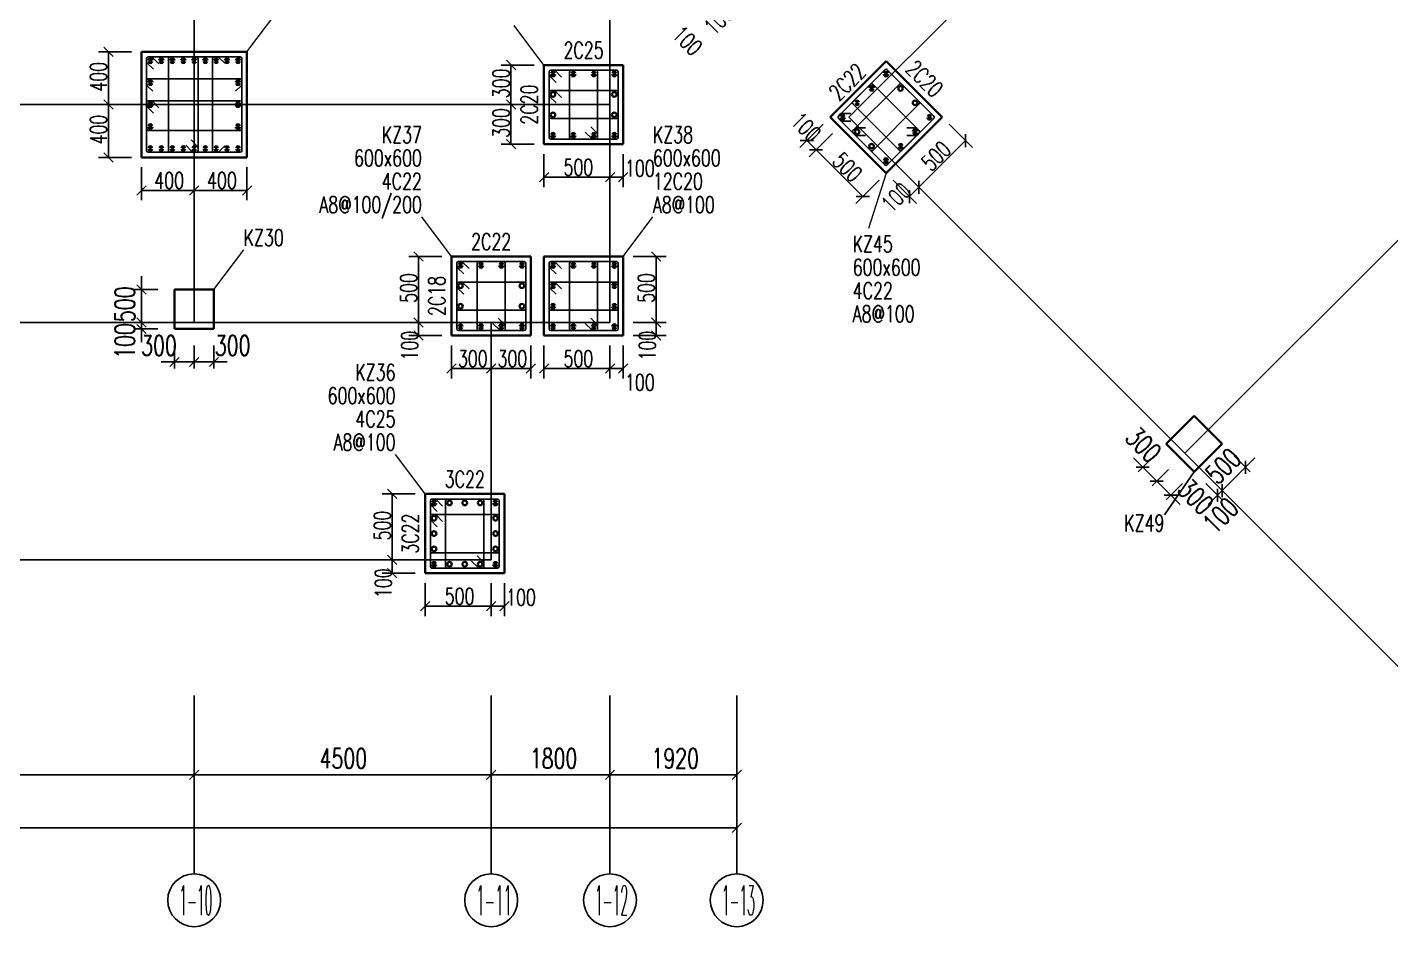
# Model space of a CAD drawing. Header units: inches. Extents: x 18712 to 314639, y 0 to 420500.
# Drawn here: x 77282 to 97940, y 205408 to 219037 of the extents above; entities that cross this region are included whole.
import ezdxf
from ezdxf.enums import TextEntityAlignment as Align
from ezdxf.lldxf.tags import DXFTag

# ---------------------------------------------------------------- set-up
doc = ezdxf.new("R2010")
doc.units = ezdxf.units.IN
doc.header["$LTSCALE"] = 1000
doc.header["$MEASUREMENT"] = 0
doc.layers.get('0').update_dxf_attribs({"true_color": 0xffffff})
for name, color, linetype, true_color in [('AXIS_TEXT', 7, 'Continuous', 0xffffff), ('DIM', 3, 'Continuous', 0x00ff00), ('DOTE', 1, 'DOTE', 0xff0000), ('G-KL|柱标注', 3, 'Continuous', 0x00ff00), ('TK-TEXT', 4, 'Continuous', 0x00ffff), ('ZG-图号', 2, 'Continuous', 0xffff00), ('ZG-图名', 1, 'Continuous', 0xff0000), ('柱原位标注', 7, 'Continuous', 0xffffff), ('柱名称编号', 2, 'Continuous', 0xffff00), ('柱尺寸标注', 3, 'Continuous', 0x00ff00), ('柱标注引线', 2, 'Continuous', 0xffff00), ('柱箍筋', 1, 'Continuous', 0xff0000), ('柱纵筋', 1, 'Continuous', 0xff0000), ('柱集中标注', 2, 'Continuous', 0xffff00), ('砼柱', 2, 'Continuous', 0xffff00)]:
    doc.layers.add(name, color=color, linetype=linetype, true_color=true_color)
doc.styles.add('-宋体', font='simsun.ttc', dxfattribs={"height": 0.2, "bigfont": 'gbcbig.shx'})
doc.styles.add('_TCH_AXIS', font='txt.shx', dxfattribs={"height": 0.2, "bigfont": 'GBCBIG.shx'})
doc.styles.add('TSSD_Dimension', font='txt.shx', dxfattribs={"height": 0.2, "bigfont": 'gbcbig.shx'})
doc.styles.add('TSSD_Rein', font='txt.shx', dxfattribs={"height": 0.2, "bigfont": 'gbcbig.shx'})
tags = doc.linetypes.add('DOTE', pattern=[2.42, 2, -0.2, 0.02, -0.2]).pattern_tags.tags
tags[10:11] = [DXFTag(74, 4), DXFTag(75, 0), DXFTag(340, '0'), DXFTag(46, 0.0), DXFTag(50, 0.0), DXFTag(44, 0.0), DXFTag(45, 0.0)]
tags[8:9] = [DXFTag(74, 4), DXFTag(75, 0), DXFTag(340, '0'), DXFTag(46, 0.0), DXFTag(50, 0.0), DXFTag(44, 0.0), DXFTag(45, 0.0)]
tags[6:7] = [DXFTag(74, 4), DXFTag(75, 0), DXFTag(340, '0'), DXFTag(46, 0.0), DXFTag(50, 0.0), DXFTag(44, 0.0), DXFTag(45, 0.0)]
tags[4:5] = [DXFTag(74, 4), DXFTag(75, 0), DXFTag(340, '0'), DXFTag(46, 0.0), DXFTag(50, 0.0), DXFTag(44, 0.0), DXFTag(45, 0.0)]

# ---------------------------------------------------------------- blocks, each defined once
blk = doc.blocks.new('A$C6f5e09ec')
at = {"layer": 'DIM', "color": 3, "lineweight": -3, "true_color": 0x00ff00}
for p, q in [((-52201, -36135), (-52201, -36035)), ((-52201, -36135), (-52201, -36235)), ((-51951, -36235), (-52301, -36235)), ((-52271, -36165), (-52131, -36305)), ((-52201, -36635), (-52201, -36535)), ((-51951, -36735), (-52301, -36735)), ((-51951, -36735), (-52301, -36735)), ((-52131, -36805), (-52271, -36665)), ((-52271, -36665), (-52131, -36805)), ((-52131, -36905), (-52271, -36765)), ((-52201, -36635), (-52201, -36735)), ((-52201, -36835), (-52201, -36735)), ((-52201, -36735), (-52201, -36835)), ((-51951, -36835), (-52301, -36835)), ((-52201, -36835), (-52201, -36935)), ((-52201, -36935), (-52201, -36835)), ((-52201, -36935), (-52201, -37035)), ((-51701, -37085), (-51701, -37435)), ((-51401, -37085), (-51401, -37435)), ((-51401, -37085), (-51401, -37435)), ((-51101, -37085), (-51101, -37435)), ((-51801, -37335), (-51901, -37335)), ((-51801, -37335), (-51701, -37335)), ((-51771, -37405), (-51631, -37265)), ((-51701, -37335), (-51401, -37335)), ((-51501, -37335), (-51601, -37335)), ((-51501, -37335), (-51401, -37335)), ((-51331, -37265), (-51471, -37405)), ((-51471, -37405), (-51331, -37265)), ((-51301, -37335), (-51401, -37335)), ((-51401, -37335), (-51101, -37335)), ((-51301, -37335), (-51201, -37335)), ((-51031, -37265), (-51171, -37405)), ((-51001, -37335), (-51101, -37335)), ((-51001, -37335), (-50901, -37335)), ((-37099, -38860), (-37170, -38789)), ((-36852, -38754), (-37099, -39001)), ((-35650, -38754), (-35402, -39001)), ((-35473, -38831), (-35473, -39029)), ((-35402, -38860), (-35332, -38789)), ((-37128, -38930), (-36930, -38930)), ((-37099, -38860), (-37029, -38930)), ((-37029, -38930), (-36817, -39142)), ((-36887, -39072), (-36958, -39001)), ((-36640, -38966), (-36887, -39213)), ((-36640, -38966), (-36887, -39213)), ((-35827, -39284), (-35473, -38930)), ((-35402, -38860), (-35473, -38930)), ((-36718, -39142), (-36916, -39142)), ((-36916, -39142), (-36718, -39142)), ((-36887, -39072), (-36817, -39142)), ((-36746, -39213), (-36817, -39142)), ((-36817, -39142), (-36605, -39355)), ((-36746, -39213), (-36675, -39284)), ((-36428, -39178), (-36675, -39425)), ((-36074, -39178), (-35827, -39425)), ((-36003, -39107), (-35756, -39355)), ((-36003, -39107), (-35756, -39355)), ((-35827, -39185), (-35827, -39383)), ((-35827, -39383), (-35827, -39185)), ((-35756, -39213), (-35827, -39284)), ((-35756, -39213), (-35685, -39142)), ((-36506, -39355), (-36703, -39355)), ((-36534, -39425), (-36605, -39355)), ((-36534, -39425), (-36463, -39496)), ((-35968, -39425), (-36039, -39496)), ((-35968, -39425), (-35897, -39355)), ((-35897, -39355), (-35968, -39425)), ((-35897, -39454), (-35897, -39256)), ((-35897, -39355), (-35827, -39284)), ((-35897, -39355), (-35827, -39284)), ((-51401, -42637), (-51401, -43692)), ((-51401, -42637), (-51401, -43692)), ((-46901, -42637), (-46901, -43692)), ((-46901, -42637), (-46901, -43692)), ((-45101, -42637), (-45101, -43692)), ((-45101, -42637), (-45101, -43692)), ((-43181, -42637), (-43181, -43692)), ((-43181, -42637), (-43181, -44492)), ((-51471, -43662), (-51331, -43522)), ((-51331, -43522), (-51471, -43662)), ((-46971, -43662), (-46831, -43522)), ((-46831, -43522), (-46971, -43662)), ((-45171, -43662), (-45031, -43522)), ((-45031, -43522), (-45171, -43662)), ((-43251, -43662), (-43111, -43522)), ((-60301, -43592), (-51501, -43592)), ((-51501, -43592), (-51401, -43592)), ((-51301, -43592), (-51401, -43592)), ((-51301, -43592), (-47001, -43592)), ((-47001, -43592), (-46901, -43592)), ((-46801, -43592), (-46901, -43592)), ((-46801, -43592), (-45201, -43592)), ((-45201, -43592), (-45101, -43592)), ((-45001, -43592), (-45101, -43592)), ((-45001, -43592), (-43281, -43592)), ((-43281, -43592), (-43181, -43592)), ((-102301, -44392), (-43281, -44392)), ((-43281, -44392), (-43181, -44392)), ((-43251, -44462), (-43111, -44322))]:
    blk.add_line(p, q, dxfattribs=at)
at = {"layer": 'DIM', "lineweight": -3}
for p, q in [((-36251, -39001), (-36701, -39651)), ((-51401, -42387), (-51401, -45092)), ((-46901, -42387), (-46901, -45092)), ((-45101, -42387), (-45101, -45092)), ((-43181, -42387), (-43181, -45092))]:
    blk.add_line(p, q, dxfattribs=at)
at = {"layer": 'DIM', "color": 3, "lineweight": -3, "true_color": 0x00ff00}
for centre in [(-51401, -45492), (-46901, -45492), (-45101, -45492), (-43181, -45492)]:
    blk.add_circle(centre, 400, dxfattribs=at)
at = {"layer": 'DOTE', "lineweight": -3}
for p, q in [((-41484, -33627), (-35332, -27475)), ((-36392, -38718), (-30241, -32566)), ((-41484, -33627), (-38938, -36173)), ((-38938, -36173), (-36392, -38718)), ((-36392, -38718), (-33847, -41264)), ((-33847, -41264), (-31301, -43809))]:
    blk.add_line(p, q, dxfattribs=at)
at = {"layer": 'G-KL|柱标注', "color": 3, "lineweight": -3, "true_color": 0x00ff00}
for p, q in [((-45101, -33435), (-45101, -30010)), ((-51401, -33435), (-51401, -30435)), ((-55901, -33435), (-51401, -33435)), ((-51401, -33435), (-45101, -33435)), ((-51401, -36735), (-51401, -33435)), ((-45101, -36735), (-45101, -33435)), ((-60401, -36735), (-51401, -36735)), ((-51401, -36735), (-46901, -36735)), ((-46901, -40335), (-46901, -36735)), ((-46901, -36735), (-45101, -36735)), ((-60401, -40335), (-51401, -40335)), ((-51401, -40335), (-46901, -40335))]:
    blk.add_line(p, q, dxfattribs=at)
at = {"layer": 'G-KL|柱标注', "color": 0, "lineweight": -3}
for p, q in [((-52701, -32635), (-52701, -33435)), ((-46601, -32835), (-46601, -33435)), ((-52701, -33435), (-52701, -34235)), ((-46601, -33435), (-46601, -34035)), ((-46101, -34535), (-45101, -34535)), ((-52201, -34735), (-51401, -34735)), ((-51401, -34735), (-50601, -34735)), ((-48001, -35735), (-48001, -36735)), ((-52201, -36235), (-52201, -36735)), ((-47501, -37435), (-46901, -37435)), ((-46901, -37435), (-46301, -37435)), ((-48401, -39335), (-48401, -40335))]:
    blk.add_line(p, q, dxfattribs=at)
at = {"layer": '柱尺寸标注', "color": 3, "lineweight": -3, "true_color": 0x00ff00}
for p, q in [((-52351, -32635), (-52851, -32635)), ((-46251, -32835), (-46751, -32835)), ((-52351, -33435), (-52851, -33435)), ((-52351, -33435), (-52851, -33435)), ((-46251, -33435), (-46751, -33435)), ((-46251, -33435), (-46751, -33435)), ((-41872, -33733), (-42226, -34087)), ((-41731, -33874), (-42085, -34228)), ((-41731, -33874), (-42085, -34228)), ((-39963, -33733), (-39610, -34087)), ((-46251, -34035), (-46751, -34035)), ((-42120, -33981), (-41979, -34122)), ((-40423, -34688), (-39716, -33981)), ((-52351, -34235), (-52851, -34235)), ((-46101, -34185), (-46101, -34685)), ((-45101, -34185), (-45101, -34685)), ((-45101, -34185), (-45101, -34685)), ((-44901, -34185), (-44901, -34685)), ((-41979, -34122), (-41271, -34829)), ((-52201, -34385), (-52201, -34885)), ((-51401, -34385), (-51401, -34885)), ((-51401, -34385), (-51401, -34885)), ((-50601, -34385), (-50601, -34885)), ((-40670, -34440), (-40317, -34794)), ((-40670, -34440), (-40317, -34794)), ((-45101, -34535), (-44901, -34535)), ((-41024, -34582), (-41377, -34935)), ((-40812, -34582), (-40458, -34935)), ((-40564, -34829), (-40423, -34688)), ((-47651, -35735), (-48151, -35735)), ((-44751, -35735), (-44251, -35735)), ((-44401, -35735), (-44401, -36735)), ((-47651, -36735), (-48151, -36735)), ((-47651, -36735), (-48151, -36735)), ((-48001, -36735), (-48001, -36935)), ((-44751, -36735), (-44251, -36735)), ((-44751, -36735), (-44251, -36735)), ((-44401, -36735), (-44401, -36935)), ((-47651, -36935), (-48151, -36935)), ((-44751, -36935), (-44251, -36935)), ((-47501, -37085), (-47501, -37585)), ((-46901, -37085), (-46901, -37585)), ((-46901, -37085), (-46901, -37585)), ((-46301, -37085), (-46301, -37585)), ((-46101, -37085), (-46101, -37585)), ((-45101, -37085), (-45101, -37585)), ((-45101, -37085), (-45101, -37585)), ((-44901, -37085), (-44901, -37585)), ((-46101, -37435), (-45101, -37435)), ((-45101, -37435), (-44901, -37435)), ((-48051, -39335), (-48551, -39335)), ((-48051, -40335), (-48551, -40335)), ((-48051, -40335), (-48551, -40335)), ((-48401, -40335), (-48401, -40535)), ((-48051, -40535), (-48551, -40535)), ((-47901, -40685), (-47901, -41185)), ((-46901, -40685), (-46901, -41185)), ((-46901, -40685), (-46901, -41185)), ((-46701, -40685), (-46701, -41185)), ((-47901, -41035), (-46901, -41035)), ((-46901, -41035), (-46701, -41035))]:
    blk.add_line(p, q, dxfattribs=at)
at = {"layer": '柱尺寸标注', "color": 3, "linetype": 'ByBlock', "lineweight": -3, "true_color": 0x00ff00}
for p, q in [((-52630, -32706), (-52771, -32564)), ((-46530, -32906), (-46671, -32764)), ((-52771, -33364), (-52630, -33506)), ((-52630, -33506), (-52771, -33364)), ((-46671, -33364), (-46530, -33506)), ((-46530, -33506), (-46671, -33364)), ((-46671, -33964), (-46530, -34106)), ((-42020, -33981), (-42220, -33981)), ((-39716, -34081), (-39716, -33881)), ((-52771, -34164), (-52630, -34306)), ((-42079, -34122), (-41879, -34122)), ((-41879, -34122), (-42079, -34122)), ((-46030, -34464), (-46171, -34606)), ((-45171, -34606), (-45030, -34464)), ((-45030, -34464), (-45171, -34606)), ((-44971, -34606), (-44830, -34464)), ((-52130, -34664), (-52271, -34806)), ((-51471, -34806), (-51330, -34664)), ((-51330, -34664), (-51471, -34806)), ((-50671, -34806), (-50530, -34664)), ((-40423, -34788), (-40423, -34588)), ((-40423, -34588), (-40423, -34788)), ((-41371, -34829), (-41171, -34829)), ((-40564, -34729), (-40564, -34929)), ((-47930, -35806), (-48071, -35664)), ((-44330, -35806), (-44471, -35664)), ((-48071, -36664), (-47930, -36806)), ((-47930, -36806), (-48071, -36664)), ((-44471, -36664), (-44330, -36806)), ((-44330, -36806), (-44471, -36664)), ((-48071, -36864), (-47930, -37006)), ((-44471, -36864), (-44330, -37006)), ((-47430, -37364), (-47571, -37506)), ((-46971, -37506), (-46830, -37364)), ((-46830, -37364), (-46971, -37506)), ((-46371, -37506), (-46230, -37364)), ((-46030, -37364), (-46171, -37506)), ((-45171, -37506), (-45030, -37364)), ((-45030, -37364), (-45171, -37506)), ((-44971, -37506), (-44830, -37364)), ((-48330, -39406), (-48471, -39264)), ((-48471, -40264), (-48330, -40406)), ((-48330, -40406), (-48471, -40264)), ((-48471, -40464), (-48330, -40606)), ((-47830, -40964), (-47971, -41106)), ((-46971, -41106), (-46830, -40964)), ((-46830, -40964), (-46971, -41106)), ((-46771, -41106), (-46630, -40964))]:
    blk.add_line(p, q, dxfattribs=at)
at = {"layer": '柱标注引线', "lineweight": 18}
for p, q in [((-50601, -32635), (-50151, -32035)), ((-46101, -32835), (-46551, -32235)), ((-40918, -34476), (-41183, -35310)), ((-47501, -35735), (-47951, -35135)), ((-44901, -35735), (-44451, -35135)), ((-51101, -36235), (-50651, -35635)), ((-47901, -39335), (-48351, -38735))]:
    blk.add_line(p, q, dxfattribs=at)
at = {"layer": '柱箍筋', "lineweight": 25}
for p, q in [((-52123, -32738), (-52123, -34133)), ((-52123, -32738), (-52123, -32784)), ((-52116, -32801), (-52018, -32899)), ((-52052, -32713), (-52098, -32713)), ((-50703, -32713), (-52098, -32713)), ((-51937, -32818), (-52034, -32720)), ((-51791, -32738), (-51791, -34133)), ((-51368, -32713), (-51766, -32713)), ((-51343, -34133), (-51343, -32738)), ((-51126, -34133), (-51126, -32738)), ((-51101, -32713), (-51055, -32713)), ((-51027, -32720), (-50938, -32808)), ((-50678, -34133), (-50678, -32738)), ((-52098, -33045), (-50703, -33045)), ((-46023, -32938), (-46023, -33933)), ((-46023, -32938), (-46023, -32984)), ((-46016, -33001), (-45918, -33099)), ((-45952, -32913), (-45998, -32913)), ((-45003, -32913), (-45998, -32913)), ((-45837, -33018), (-45934, -32920)), ((-45713, -32938), (-45713, -33933)), ((-45313, -32913), (-45688, -32913)), ((-45288, -33933), (-45288, -32938)), ((-44978, -33933), (-44978, -32938)), ((-40936, -32906), (-41639, -33609)), ((-40197, -33609), (-40900, -32906)), ((-52123, -33116), (-52123, -33070)), ((-52027, -33232), (-52116, -33144)), ((-50685, -33144), (-50774, -33232)), ((-50678, -33070), (-50678, -33116)), ((-46023, -33294), (-46023, -33248)), ((-46023, -33623), (-46023, -33248)), ((-45998, -33223), (-45003, -33223)), ((-45998, -33223), (-45952, -33223)), ((-45934, -33230), (-45837, -33328)), ((-44978, -33248), (-44978, -33623)), ((-41155, -33125), (-41420, -33390)), ((-41420, -33829), (-40716, -33125)), ((-40416, -33829), (-41119, -33125)), ((-40681, -33125), (-40416, -33390)), ((-52123, -33449), (-52123, -33403)), ((-52123, -33800), (-52123, -33403)), ((-52098, -33378), (-50703, -33378)), ((-52098, -33378), (-52052, -33378)), ((-52034, -33385), (-51937, -33483)), ((-50678, -33403), (-50678, -33800)), ((-45918, -33409), (-46016, -33311)), ((-41420, -33425), (-40716, -34129)), ((-40416, -33425), (-41119, -34129)), ((-52018, -33564), (-52116, -33466)), ((-45003, -33648), (-45998, -33648)), ((-41607, -33577), (-41639, -33609)), ((-41639, -33645), (-40936, -34348)), ((-41639, -33645), (-41607, -33677)), ((-41450, -33569), (-41589, -33569)), ((-40900, -34348), (-40197, -33645)), ((-50703, -33825), (-52098, -33825)), ((-45475, -33852), (-45377, -33950)), ((-45295, -33869), (-45393, -33771)), ((-41589, -33684), (-41450, -33684)), ((-41420, -33829), (-41387, -33796)), ((-41387, -33896), (-41420, -33864)), ((-41155, -34129), (-41420, -33864)), ((-41370, -33789), (-41231, -33789)), ((-40681, -34129), (-40416, -33864)), ((-40466, -33789), (-40604, -33789)), ((-40416, -33829), (-40448, -33796)), ((-40448, -33896), (-40416, -33864)), ((-51530, -34052), (-51432, -34150)), ((-51350, -34069), (-51448, -33971)), ((-50938, -34062), (-51027, -34150)), ((-45998, -33958), (-45003, -33958)), ((-45688, -33958), (-45313, -33958)), ((-45359, -33958), (-45313, -33958)), ((-45288, -33933), (-45288, -33887)), ((-41231, -33904), (-41370, -33904)), ((-40604, -33904), (-40466, -33904)), ((-52098, -34158), (-50703, -34158)), ((-51766, -34158), (-51368, -34158)), ((-51414, -34158), (-51368, -34158)), ((-51343, -34133), (-51343, -34087)), ((-51055, -34158), (-51101, -34158)), ((-47423, -35838), (-47423, -36833)), ((-47423, -35838), (-47423, -35884)), ((-47416, -35901), (-47318, -35999)), ((-47352, -35813), (-47398, -35813)), ((-46403, -35813), (-47398, -35813)), ((-47237, -35918), (-47334, -35820)), ((-47113, -35838), (-47113, -36833)), ((-46713, -35813), (-47088, -35813)), ((-46688, -36833), (-46688, -35838)), ((-46378, -36833), (-46378, -35838)), ((-46023, -35838), (-46023, -36833)), ((-46023, -35838), (-46023, -35884)), ((-46016, -35901), (-45918, -35999)), ((-45952, -35813), (-45998, -35813)), ((-45003, -35813), (-45998, -35813)), ((-45837, -35918), (-45934, -35820)), ((-45713, -35838), (-45713, -36833)), ((-45313, -35813), (-45688, -35813)), ((-45288, -36833), (-45288, -35838)), ((-44978, -36833), (-44978, -35838)), ((-47423, -36194), (-47423, -36148)), ((-47423, -36523), (-47423, -36148)), ((-47398, -36123), (-46403, -36123)), ((-47398, -36123), (-47352, -36123)), ((-47334, -36130), (-47237, -36228)), ((-46378, -36148), (-46378, -36523)), ((-46023, -36194), (-46023, -36148)), ((-46023, -36523), (-46023, -36148)), ((-45998, -36123), (-45003, -36123)), ((-45998, -36123), (-45952, -36123)), ((-45934, -36130), (-45837, -36228)), ((-44978, -36148), (-44978, -36523)), ((-47318, -36309), (-47416, -36211)), ((-45918, -36309), (-46016, -36211)), ((-46403, -36548), (-47398, -36548)), ((-45003, -36548), (-45998, -36548)), ((-46875, -36752), (-46777, -36850)), ((-46695, -36769), (-46793, -36671)), ((-45475, -36752), (-45377, -36850)), ((-45295, -36769), (-45393, -36671)), ((-47398, -36858), (-46403, -36858)), ((-47088, -36858), (-46713, -36858)), ((-46759, -36858), (-46713, -36858)), ((-46688, -36833), (-46688, -36787)), ((-45998, -36858), (-45003, -36858)), ((-45688, -36858), (-45313, -36858)), ((-45359, -36858), (-45313, -36858)), ((-45288, -36833), (-45288, -36787)), ((-47823, -39438), (-47823, -40433)), ((-47823, -39438), (-47823, -39484)), ((-47752, -39413), (-47798, -39413)), ((-46803, -39413), (-47798, -39413)), ((-47637, -39518), (-47734, -39420)), ((-47591, -39438), (-47591, -40433)), ((-47036, -39413), (-47566, -39413)), ((-47011, -40433), (-47011, -39438)), ((-46778, -40433), (-46778, -39438)), ((-47816, -39501), (-47718, -39599)), ((-47798, -39645), (-46803, -39645)), ((-47798, -39645), (-47752, -39645)), ((-47734, -39652), (-47637, -39750)), ((-47823, -39716), (-47823, -39670)), ((-47823, -40200), (-47823, -39670)), ((-47718, -39832), (-47816, -39734)), ((-46778, -39670), (-46778, -40200)), ((-46803, -40225), (-47798, -40225)), ((-47018, -40369), (-47116, -40271)), ((-47798, -40458), (-46803, -40458)), ((-47566, -40458), (-47036, -40458)), ((-47197, -40352), (-47099, -40450)), ((-47082, -40458), (-47036, -40458)), ((-47011, -40433), (-47011, -40387))]:
    blk.add_line(p, q, dxfattribs=at)
for centre, radius, start, end in [((-52098, -32738), 25, 90, 180), ((-52098, -32738), 25, 90, 180), ((-52098, -32784), 25, 180, 225), ((-52052, -32738), 25, 45, 90), ((-51766, -32738), 25, 90, 180), ((-51368, -32738), 25, 360, 90), ((-51101, -32738), 25, 90, 180), ((-51054, -32769), 56.1, 60.3939, 90.3285), ((-50703, -32738), 25, 360, 90), ((-52098, -33070), 25, 90, 180), ((-50703, -33070), 25, 360, 90), ((-45998, -32938), 25, 90, 180), ((-45998, -32938), 25, 90, 180), ((-45998, -32984), 25, 180, 225), ((-45952, -32938), 25, 45, 90), ((-45688, -32938), 25, 90, 180), ((-45313, -32938), 25, 360, 90), ((-45003, -32938), 25, 360, 90), ((-40918, -32923), 25, 45, 135), ((-52067, -33116), 56.1, 179.6715, 209.6061), ((-50734, -33116), 56.1, 330.3939, 0.3285), ((-45998, -33248), 25, 90, 180), ((-45998, -33248), 25, 90, 180), ((-45952, -33248), 25, 45, 90), ((-45003, -33248), 25, 360, 90), ((-41137, -33143), 25, 45, 135), ((-40699, -33143), 25, 45, 135), ((-52098, -33403), 25, 90, 180), ((-52098, -33403), 25, 90, 180), ((-52098, -33449), 25, 180, 225), ((-52052, -33403), 25, 45, 90), ((-50703, -33403), 25, 360, 90), ((-45998, -33294), 25, 180, 225), ((-41402, -33408), 25, 135, 225), ((-40433, -33408), 25, 315, 45), ((-45998, -33623), 25, 180, 270), ((-45003, -33623), 25, 270, 0), ((-41621, -33627), 25, 135, 225), ((-41621, -33627), 25, 135, 225), ((-41589, -33594), 25, 90, 135), ((-40214, -33627), 25, 315, 45), ((-52098, -33800), 25, 180, 270), ((-50703, -33800), 25, 270, 0), ((-45313, -33887), 25, 0, 45), ((-41589, -33659), 25, 225, 270), ((-41402, -33846), 25, 135, 225), ((-41402, -33846), 25, 135, 225), ((-41370, -33814), 25, 90, 135), ((-40466, -33814), 25, 45, 90), ((-40433, -33846), 25, 315, 45), ((-40433, -33846), 25, 315, 45), ((-51368, -34087), 25, 0, 45), ((-45998, -33933), 25, 180, 270), ((-45688, -33933), 25, 180, 270), ((-45359, -33933), 25, 225, 270), ((-45313, -33933), 25, 270, 0), ((-45313, -33933), 25, 270, 0), ((-45003, -33933), 25, 270, 0), ((-41370, -33879), 25, 225, 270), ((-40466, -33879), 25, 270, 315), ((-52098, -34133), 25, 180, 270), ((-51766, -34133), 25, 180, 270), ((-51414, -34133), 25, 225, 270), ((-51368, -34133), 25, 270, 0), ((-51368, -34133), 25, 270, 0), ((-51101, -34133), 25, 180, 270), ((-51054, -34102), 56.1, 269.6715, 299.6061), ((-50703, -34133), 25, 270, 0), ((-41137, -34111), 25, 225, 315), ((-40699, -34111), 25, 225, 315), ((-40918, -34331), 25, 225, 315), ((-47398, -35838), 25, 90, 180), ((-47398, -35838), 25, 90, 180), ((-47398, -35884), 25, 180, 225), ((-47352, -35838), 25, 45, 90), ((-47088, -35838), 25, 90, 180), ((-46713, -35838), 25, 360, 90), ((-46403, -35838), 25, 360, 90), ((-45998, -35838), 25, 90, 180), ((-45998, -35838), 25, 90, 180), ((-45998, -35884), 25, 180, 225), ((-45952, -35838), 25, 45, 90), ((-45688, -35838), 25, 90, 180), ((-45313, -35838), 25, 360, 90), ((-45003, -35838), 25, 360, 90), ((-47398, -36148), 25, 90, 180), ((-47398, -36148), 25, 90, 180), ((-47352, -36148), 25, 45, 90), ((-46403, -36148), 25, 360, 90), ((-45998, -36148), 25, 90, 180), ((-45998, -36148), 25, 90, 180), ((-45952, -36148), 25, 45, 90), ((-45003, -36148), 25, 360, 90), ((-47398, -36194), 25, 180, 225), ((-45998, -36194), 25, 180, 225), ((-47398, -36523), 25, 180, 270), ((-46403, -36523), 25, 270, 0), ((-45998, -36523), 25, 180, 270), ((-45003, -36523), 25, 270, 0), ((-46713, -36787), 25, 0, 45), ((-45313, -36787), 25, 0, 45), ((-47398, -36833), 25, 180, 270), ((-47088, -36833), 25, 180, 270), ((-46759, -36833), 25, 225, 270), ((-46713, -36833), 25, 270, 0), ((-46713, -36833), 25, 270, 0), ((-46403, -36833), 25, 270, 0), ((-45998, -36833), 25, 180, 270), ((-45688, -36833), 25, 180, 270), ((-45359, -36833), 25, 225, 270), ((-45313, -36833), 25, 270, 0), ((-45313, -36833), 25, 270, 0), ((-45003, -36833), 25, 270, 0), ((-47798, -39438), 25, 90, 180), ((-47798, -39438), 25, 90, 180), ((-47752, -39438), 25, 45, 90), ((-47566, -39438), 25, 90, 180), ((-47036, -39438), 25, 360, 90), ((-46803, -39438), 25, 360, 90), ((-47798, -39484), 25, 180, 225), ((-47798, -39670), 25, 90, 180), ((-47798, -39670), 25, 90, 180), ((-47752, -39670), 25, 45, 90), ((-46803, -39670), 25, 360, 90), ((-47798, -39716), 25, 180, 225), ((-47798, -40200), 25, 180, 270), ((-46803, -40200), 25, 270, 0), ((-47798, -40433), 25, 180, 270), ((-47566, -40433), 25, 180, 270), ((-47082, -40433), 25, 225, 270), ((-47036, -40433), 25, 270, 0), ((-47036, -40433), 25, 270, 0), ((-47036, -40387), 25, 0, 45), ((-46803, -40433), 25, 270, 0)]:
    blk.add_arc(centre, radius, start, end, dxfattribs=at)
at = {"layer": '柱纵筋', "lineweight": 70}
for centre, start, end in [((-52066, -32770), 0, 180), ((-52066, -32770), 180, 0), ((-51899, -32770), 0, 180), ((-51899, -32770), 180, 0), ((-51733, -32770), 0, 180), ((-51733, -32770), 180, 0), ((-51567, -32770), 0, 180), ((-51567, -32770), 180, 0), ((-51401, -32770), 0, 180), ((-51401, -32770), 180, 0), ((-51234, -32770), 0, 180), ((-51234, -32770), 180, 0), ((-51068, -32770), 0, 180), ((-51068, -32770), 180, 0), ((-50902, -32770), 0, 180), ((-50902, -32770), 180, 0), ((-50736, -32770), 0, 180), ((-50736, -32770), 180, 0), ((-45966, -32970), 0, 180), ((-45966, -32970), 180, 0), ((-45656, -32970), 0, 180), ((-45656, -32970), 180, 0), ((-45346, -32970), 0, 180), ((-45346, -32970), 180, 0), ((-45036, -32970), 0, 180), ((-45036, -32970), 180, 0), ((-40918, -32969), 0, 180), ((-40918, -32969), 180, 0), ((-52066, -33103), 0, 180), ((-52066, -33103), 180, 0), ((-50736, -33103), 0, 180), ((-50736, -33103), 180, 0), ((-41137, -33189), 0, 180), ((-41137, -33189), 180, 0), ((-52066, -33435), 0, 180), ((-52066, -33435), 180, 0), ((-50736, -33435), 0, 180), ((-50736, -33435), 180, 0), ((-41356, -33408), 0, 180), ((-41356, -33408), 180, 0), ((-41575, -33627), 0, 180), ((-41575, -33627), 180, 0), ((-40260, -33627), 0, 180), ((-40260, -33627), 180, 0), ((-52066, -33768), 0, 180), ((-52066, -33768), 180, 0), ((-50736, -33768), 0, 180), ((-50736, -33768), 180, 0), ((-40479, -33846), 0, 180), ((-40479, -33846), 180, 0), ((-52066, -34100), 0, 180), ((-51899, -34100), 0, 180), ((-51733, -34100), 0, 180), ((-51567, -34100), 0, 180), ((-51401, -34100), 0, 180), ((-51234, -34100), 0, 180), ((-51068, -34100), 0, 180), ((-50902, -34100), 0, 180), ((-50736, -34100), 0, 180), ((-45966, -33900), 0, 180), ((-45966, -33900), 180, 0), ((-45656, -33900), 0, 180), ((-45656, -33900), 180, 0), ((-45346, -33900), 0, 180), ((-45346, -33900), 180, 0), ((-45036, -33900), 0, 180), ((-45036, -33900), 180, 0), ((-40699, -34065), 0, 180), ((-40699, -34065), 180, 0), ((-52066, -34100), 180, 0), ((-51899, -34100), 180, 0), ((-51733, -34100), 180, 0), ((-51567, -34100), 180, 0), ((-51401, -34100), 180, 0), ((-51234, -34100), 180, 0), ((-51068, -34100), 180, 0), ((-50902, -34100), 180, 0), ((-50736, -34100), 180, 0), ((-40918, -34285), 0, 180), ((-40918, -34285), 180, 0), ((-47366, -35870), 0, 180), ((-47366, -35870), 180, 0), ((-47056, -35870), 0, 180), ((-47056, -35870), 180, 0), ((-46746, -35870), 0, 180), ((-46746, -35870), 180, 0), ((-46436, -35870), 0, 180), ((-46436, -35870), 180, 0), ((-45966, -35870), 0, 180), ((-45966, -35870), 180, 0), ((-45656, -35870), 0, 180), ((-45656, -35870), 180, 0), ((-45346, -35870), 0, 180), ((-45346, -35870), 180, 0), ((-45036, -35870), 0, 180), ((-45036, -35870), 180, 0), ((-45966, -36180), 0, 180), ((-45966, -36180), 180, 0), ((-45036, -36180), 0, 180), ((-45036, -36180), 180, 0), ((-45966, -36490), 0, 180), ((-45966, -36490), 180, 0), ((-45036, -36490), 0, 180), ((-45036, -36490), 180, 0), ((-47366, -36800), 0, 180), ((-47366, -36800), 180, 0), ((-47056, -36800), 0, 180), ((-47056, -36800), 180, 0), ((-46746, -36800), 0, 180), ((-46746, -36800), 180, 0), ((-46436, -36800), 0, 180), ((-46436, -36800), 180, 0), ((-45966, -36800), 0, 180), ((-45966, -36800), 180, 0), ((-45656, -36800), 0, 180), ((-45656, -36800), 180, 0), ((-45346, -36800), 0, 180), ((-45346, -36800), 180, 0), ((-45036, -36800), 0, 180), ((-45036, -36800), 180, 0), ((-47766, -39470), 0, 180), ((-46836, -39470), 0, 180), ((-47766, -39470), 180, 0), ((-46836, -39470), 180, 0), ((-47766, -40400), 0, 180), ((-47766, -40400), 180, 0), ((-46836, -40400), 0, 180), ((-46836, -40400), 180, 0)]:
    blk.add_arc(centre, 17.5, start, end, dxfattribs=at)
at = {"layer": '柱纵筋', "lineweight": 35}
for centre, start, end in [((-45966, -33280), 0, 180), ((-45036, -33280), 0, 180), ((-40699, -33189), 0, 180), ((-40699, -33189), 180, 0), ((-45966, -33280), 180, 0), ((-45036, -33280), 180, 0), ((-40479, -33408), 0, 180), ((-40479, -33408), 180, 0), ((-45966, -33590), 0, 180), ((-45966, -33590), 180, 0), ((-45036, -33590), 0, 180), ((-45036, -33590), 180, 0), ((-41356, -33846), 0, 180), ((-41356, -33846), 180, 0), ((-41137, -34065), 0, 180), ((-41137, -34065), 180, 0), ((-47366, -36180), 0, 180), ((-46436, -36180), 0, 180), ((-47366, -36180), 180, 0), ((-46436, -36180), 180, 0), ((-47366, -36490), 0, 180), ((-47366, -36490), 180, 0), ((-46436, -36490), 0, 180), ((-46436, -36490), 180, 0), ((-47533, -39470), 0, 180), ((-47301, -39470), 0, 180), ((-47068, -39470), 0, 180), ((-47533, -39470), 180, 0), ((-47301, -39470), 180, 0), ((-47068, -39470), 180, 0), ((-47766, -39703), 0, 180), ((-47766, -39703), 180, 0), ((-46836, -39703), 0, 180), ((-46836, -39703), 180, 0), ((-47766, -39935), 0, 180), ((-47766, -39935), 180, 0), ((-46836, -39935), 0, 180), ((-46836, -39935), 180, 0), ((-47766, -40168), 0, 180), ((-47766, -40168), 180, 0), ((-46836, -40168), 0, 180), ((-46836, -40168), 180, 0), ((-47533, -40400), 0, 180), ((-47533, -40400), 180, 0), ((-47301, -40400), 0, 180), ((-47301, -40400), 180, 0), ((-47068, -40400), 0, 180), ((-47068, -40400), 180, 0)]:
    blk.add_arc(centre, 35, start, end, dxfattribs=at)
at = {"layer": '砼柱', "lineweight": 35}
for p, q in [((-50601, -32635), (-52201, -32635)), ((-52201, -32635), (-52201, -34235)), ((-50601, -34235), (-50601, -32635)), ((-44901, -32835), (-46101, -32835)), ((-46101, -32835), (-46101, -34035)), ((-44901, -34035), (-44901, -32835)), ((-40918, -32778), (-41766, -33627)), ((-40069, -33627), (-40918, -32778)), ((-41766, -33627), (-40918, -34476)), ((-40918, -34476), (-40069, -33627)), ((-46101, -34035), (-44901, -34035)), ((-52201, -34235), (-50601, -34235)), ((-46301, -35735), (-47501, -35735)), ((-47501, -35735), (-47501, -36935)), ((-46301, -36935), (-46301, -35735)), ((-44901, -35735), (-46101, -35735)), ((-46101, -35735), (-46101, -36935)), ((-44901, -36935), (-44901, -35735)), ((-51101, -36235), (-51701, -36235)), ((-51701, -36235), (-51701, -36835)), ((-51101, -36835), (-51101, -36235)), ((-51701, -36835), (-51101, -36835)), ((-47501, -36935), (-46301, -36935)), ((-46101, -36935), (-44901, -36935)), ((-36251, -38152), (-36675, -38577)), ((-35827, -38577), (-36251, -38152)), ((-36675, -38577), (-36251, -39001)), ((-36251, -39001), (-35827, -38577)), ((-46701, -39335), (-47901, -39335)), ((-47901, -39335), (-47901, -40535)), ((-46701, -40535), (-46701, -39335)), ((-47901, -40535), (-46701, -40535))]:
    blk.add_line(p, q, dxfattribs=at)
at = {"layer": 'AXIS_TEXT', "color": 7, "true_color": 0xffffff, "style": '_TCH_AXIS'}
for s, width, p in [('1-10', 0.3, (-51627, -45719)), ('1-11', 0.323077, (-47127, -45719)), ('1-12', 0.3, (-45327, -45719)), ('1-13', 0.3, (-43407, -45719))]:
    blk.add_text(s, height=452.5, dxfattribs=dict(at, width=width)).set_placement(p)
at = {"layer": 'DIM', "color": 7, "true_color": 0xffffff, "style": 'TSSD_Dimension', "width": 0.7}
for s, rotation, p in [('500', 90, (-52301, -36730)), ('100', 90, (-52301, -37287)), ('300', 315, (-37314, -38504)), ('500', 45, (-35894, -39210)), ('300', 315, (-36525, -39293)), ('100', 45, (-35934, -39957))]:
    blk.add_text(s, height=300, rotation=rotation, dxfattribs=at).set_placement(p)
for s, p in [('300', (-52204, -37235)), ('300', (-51088, -37235)), ('4500', (-49501, -43492)), ('1800', (-46316, -43492)), ('1920', (-44473, -43492))]:
    blk.add_text(s, height=300, dxfattribs=at).set_placement(p)
at = {"layer": 'DIM', "style": 'TSSD_Rein', "width": 0.7}
blk.add_text('KZ49', height=250, dxfattribs=at).set_placement((-36701, -39651), align=Align.TOP_RIGHT)
at = {"layer": 'TK-TEXT', "style": '-宋体', "width": 0.8}
for tag, p, height in [('若羌县文化体育广播电视和旅游局', (1803, -65292), 189), ('巴州米兰长城国家文化公园建设项目', (1723, -66433), 189), ('结构', (1854, -78522), 300), ('1:100', (4296, -78522), 300), ('2022.07', (1480, -80877), 300), ('A', (4651, -80873), 300)]:
    blk.add_attdef(tag, p, '', height=height, dxfattribs=at)
blk.add_attdef('QFAHJJ-2022-012', text='', height=300, dxfattribs=at).set_placement((3357, -67621), align=Align.CENTER)
at = {"layer": 'ZG-图号', "style": '-宋体', "width": 0.8}
blk.add_attdef('结施-03', (1805, -79277), '', height=300, dxfattribs=at)
at = {"layer": 'ZG-图名', "style": '-宋体', "width": 0.8}
blk.add_attdef('框架柱平面布置图', (1991, -69635), '', height=300, dxfattribs=at)
at = {"layer": '柱原位标注', "style": 'TSSD_Rein', "width": 0.7}
for s, p in [('2C25', (-45501, -32736)), ('2C22', (-46901, -35636)), ('3C22', (-47301, -39236))]:
    blk.add_text(s, height=250, dxfattribs=at).set_placement(p, align=Align.CENTER)
for s, rotation, p in [('2C22', 45, (-41417, -33180)), ('2C20', 315, (-40423, -33132)), ('2C20', 90, (-46200, -33435)), ('2C18', 90, (-47600, -36335)), ('3C22', 90, (-48000, -39935))]:
    blk.add_text(s, height=250, rotation=rotation, dxfattribs=at).set_placement(p, align=Align.CENTER)
at = {"layer": '柱名称编号', "style": 'TSSD_Rein', "width": 0.7}
for s, p in [('KZ37', (-47951, -34017)), ('KZ36', (-48351, -37617))]:
    blk.add_text(s, height=250, dxfattribs=at).set_placement(p, align=Align.RIGHT)
blk.add_text('KZ38', height=250, dxfattribs=at).set_placement((-44451, -34017))
blk.add_text('KZ45', height=250, dxfattribs=at).set_placement((-41423, -35423), align=Align.TOP_LEFT)
at = {"layer": '柱尺寸标注', "color": 7, "true_color": 0xffffff, "style": 'TSSD_Rein', "width": 0.7}
for s, rotation, p in [('100', 45, (-43525, -32401)), ('100', 315, (-44175, -32397)), ('400', 90, (-52726, -33239)), ('300', 90, (-46626, -33339)), ('400', 90, (-52726, -34039)), ('300', 90, (-46626, -33939)), ('100', 315, (-42379, -33707)), ('500', 45, (-40231, -34461)), ('500', 315, (-41752, -34313)), ('100', 45, (-40838, -35088)), ('500', 90, (-48026, -36439)), ('500', 90, (-44426, -36439)), ('100', 90, (-48011, -37312)), ('100', 90, (-44411, -37312)), ('500', 90, (-48426, -40039)), ('100', 90, (-48411, -40912))]:
    blk.add_text(s, height=250, rotation=rotation, dxfattribs=at).set_placement(p)
for s, p in [('500', (-45805, -34510)), ('100', (-44874, -34525)), ('400', (-52005, -34710)), ('400', (-51205, -34710)), ('300', (-47405, -37410)), ('300', (-46805, -37410)), ('500', (-45805, -37410)), ('100', (-44874, -37768)), ('500', (-47605, -41010)), ('100', (-46674, -41025))]:
    blk.add_text(s, height=250, dxfattribs=at).set_placement(p)
at = {"layer": '柱集中标注', "style": 'TSSD_Rein', "width": 0.7}
for s, p in [('600x600', (-47951, -34370)), ('4C22', (-47951, -34723)), ('A8@100/200', (-47951, -35076)), ('600x600', (-48351, -37970)), ('4C25', (-48351, -38323)), ('A8@100', (-48351, -38676))]:
    blk.add_text(s, height=250, dxfattribs=at).set_placement(p, align=Align.RIGHT)
for s, p in [('600x600', (-44451, -34370)), ('12C20', (-44451, -34723)), ('A8@100', (-44451, -35076)), ('KZ30', (-50651, -35576))]:
    blk.add_text(s, height=250, dxfattribs=at).set_placement(p)
for s, p in [('600x600', (-41423, -35776)), ('4C22', (-41423, -36129)), ('A8@100', (-41423, -36481))]:
    blk.add_text(s, height=250, dxfattribs=at).set_placement(p, align=Align.TOP_LEFT)

msp = doc.modelspace()

# ---------------------------------------------------------------- block references
msp.add_blockref('A$C6f5e09ec', (131212.2, 251300))

doc.saveas('drawing.dxf')
